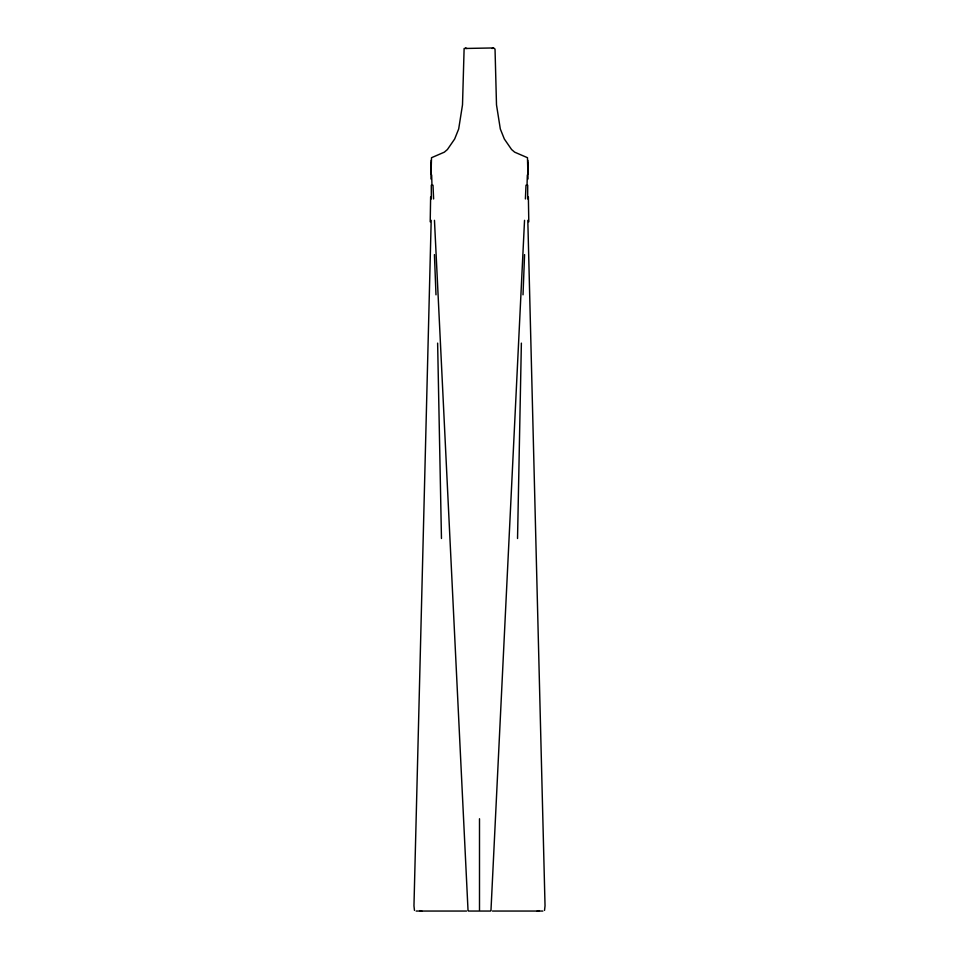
<?xml version="1.0" encoding="UTF-8"?>
<svg xmlns="http://www.w3.org/2000/svg" width="959" height="959" viewBox="0 0 959 959"><rect width="100%" height="100%" fill="white"/><g stroke="black" fill="none" stroke-linecap="round" stroke-linejoin="round"><path stroke-width="1.44" d="M527.666 198.957L527.702 185.159M528.025 178.997L527.474 157.696L514.647 152.157L511.591 149.532L504.338 139.007L500.322 128.986L496.498 104.843L495.036 49.089L493.513 47.95L464.12 48.489L462.502 104.843L458.678 128.986L454.662 139.007L447.409 149.532L444.353 152.157L431.514 157.708L431.035 174.166M431.154 163.006L430.975 178.997M527.726 172.764L527.834 160.381M527.342 174.946L527.03 185.279M517.536 538.502L521.372 343.13M430.207 221.829L430.627 196.979M431.19 220.33L413.964 905.823L414.468 910.415M524.573 254.614L523.015 294.821M525.388 198.957L526.011 185.159M524.537 220.33L490.972 910.415M492.135 48.501L493.513 47.95M544.532 910.415L545.036 905.823L527.81 220.33M539.198 910.63L537.22 911.05M416.134 911.05L466.589 911.05M468.388 911.05L490.612 911.05M492.411 911.05L542.866 911.05M421.78 911.05L419.802 910.63M465.487 47.95L466.865 48.501M468.028 910.415L434.463 220.33M435.985 294.821L434.427 254.614M432.988 185.159L433.612 198.957M431.97 185.279L431.658 174.946M437.628 343.13L441.464 538.502M528.373 196.979L528.793 221.829M527.965 174.166L527.846 163.006M431.166 160.381L431.274 172.764M431.298 185.159L431.334 198.957M479.5 818.746L479.5 910.139"/></g></svg>
